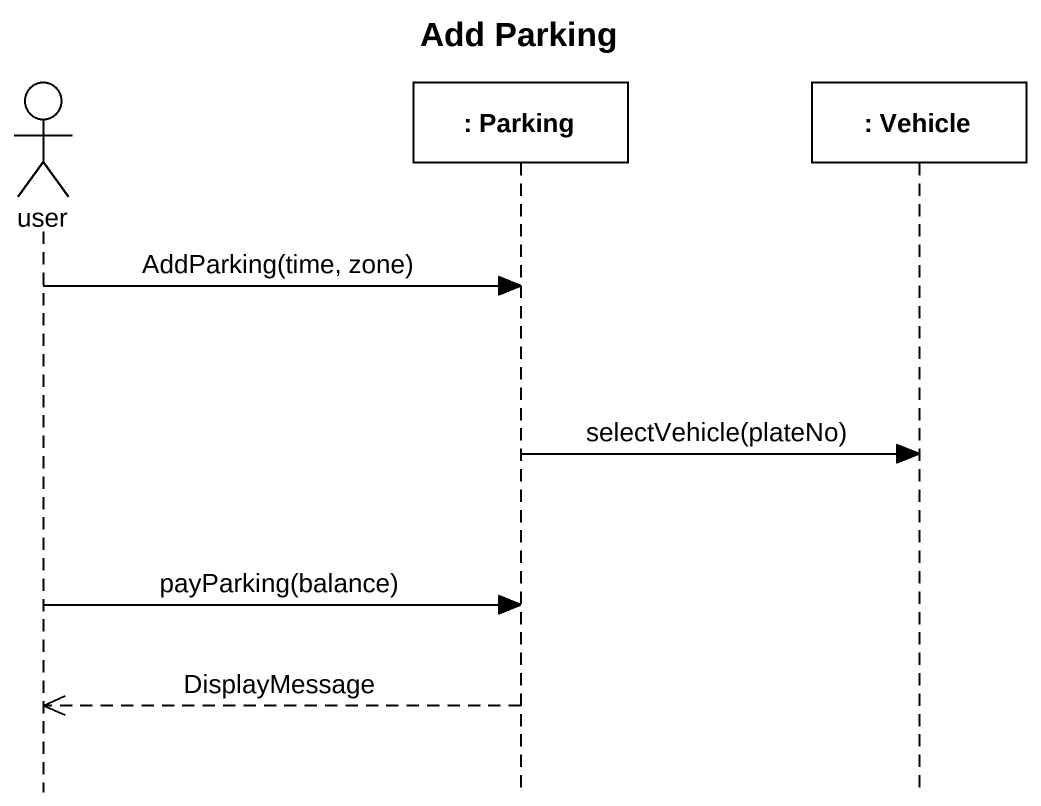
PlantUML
@startuml
title Add Parking
hide footbox
actor user
participant ": Parking" as Parking
participant ": Vehicle" as Vehicle

user -> Parking : AddParking(time, zone)
Parking -> Vehicle : selectVehicle(plateNo)
user -> Parking : payParking(balance)
Parking -->> user : DisplayMessage
@enduml
